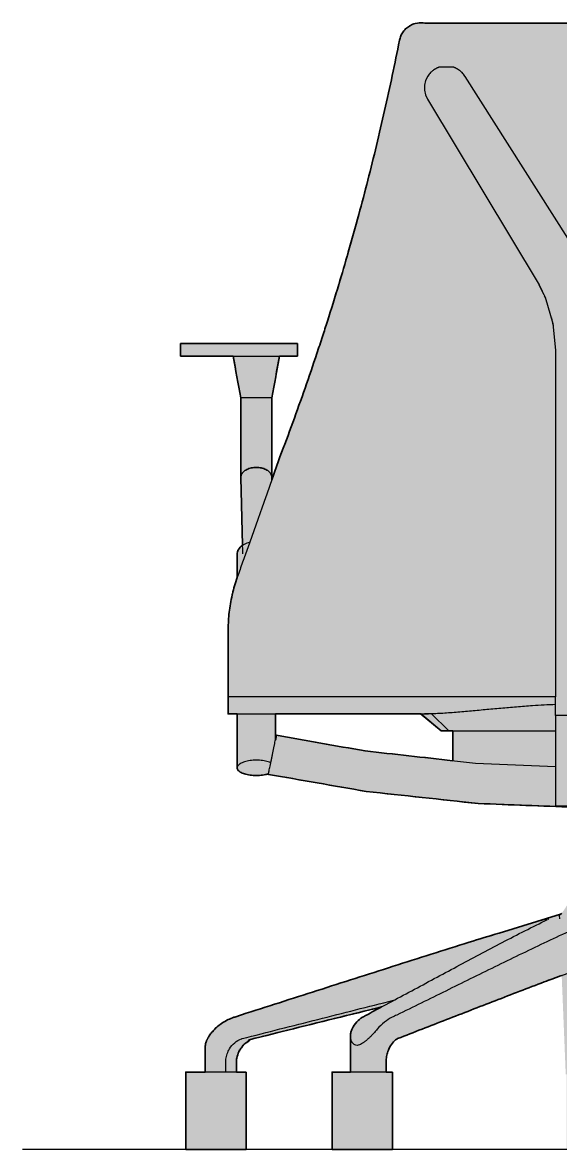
# Model space of a CAD drawing. Header units: millimetres. Extents: x 0 to 2114, y 0 to 2230.
# Drawn here: x 0 to 441, y 0 to 925 of the extents above; entities that cross this region are included whole.
import ezdxf

# ---------------------------------------------------------------- set-up
doc = ezdxf.new("R2010")
doc.units = ezdxf.units.MM
doc.layers.add('Blocks', color=7, linetype='Continuous')
doc.layers.add('Blocks$Fill', color=7, linetype='Continuous', true_color=0xffffff)
for name, color, linetype, lineweight, true_color in [('Blocks$Inner', 7, 'Continuous', 25, 0x007f00), ('Blocks$Outline', 7, 'Continuous', 35, 0xff3f3f), ('Groud', 7, 'Continuous', 25, 0x243775)]:
    doc.layers.add(name, color=color, linetype=linetype, lineweight=lineweight, true_color=true_color)

# ---------------------------------------------------------------- blocks, each defined once
blk = doc.blocks.new('Saly Office Chair Back')
at = {"layer": 'Blocks$Fill'}
h = blk.add_hatch(color=256, dxfattribs=at)
h.paths.add_polyline_path([(225.46, 651.03), (225.46, 661.21), (129.67, 661.21), (129.67, 651.03), (172.67, 651.03), (179.02, 616.87), (179.02, 616.87), (179.02, 615.55), (179.02, 614.22), (179.02, 551.55), (179.02, 551.44), (179.02, 551.44), (179.02, 551.44), (180.44, 495.74), (180.16, 495.55), (179.95, 495.39), (179.73, 495.23), (179.53, 495.07), (179.32, 494.9), (179.13, 494.73), (178.94, 494.56), (178.75, 494.38), (178.57, 494.2), (178.4, 494.02), (178.23, 493.84), (178.06, 493.65), (177.91, 493.47), (177.75, 493.28), (177.61, 493.09), (177.47, 492.89), (177.33, 492.7), (177.21, 492.5), (177.09, 492.3), (176.97, 492.1), (176.86, 491.9), (176.76, 491.7), (176.66, 491.49), (176.58, 491.29), (176.49, 491.08), (176.42, 490.87), (176.35, 490.66), (176.28, 490.45), (176.23, 490.24), (176.18, 490.03), (176.13, 489.82), (176.1, 489.61), (176.07, 489.39), (176.04, 489.18), (176.03, 488.97), (176.02, 488.75), (176.01, 488.54), (176.01, 469.24), (174.89, 465.86), (173.87, 462.5), (172.96, 459.18), (171.95, 455.04), (171.18, 451.39), (170.51, 447.79), (169.96, 444.25), (169.51, 440.75), (169.16, 437.29), (168.9, 433.9), (168.73, 430.55), (168.64, 427.27), (168.64, 371.33), (168.64, 357.44), (176.01, 357.44), (176.01, 313.1), (176.01, 313.04), (176.02, 312.97), (176.02, 312.91), (176.03, 312.84), (176.03, 312.78), (176.04, 312.71), (176.05, 312.65), (176.07, 312.59), (176.08, 312.52), (176.1, 312.46), (176.11, 312.39), (176.13, 312.33), (176.15, 312.26), (176.18, 312.2), (176.2, 312.13), (176.23, 312.07), (176.25, 312.01), (176.28, 311.94), (176.31, 311.88), (176.35, 311.81), (176.38, 311.75), (176.42, 311.69), (176.45, 311.62), (176.49, 311.56), (176.53, 311.5), (176.58, 311.44), (176.62, 311.37), (176.66, 311.31), (176.71, 311.25), (176.76, 311.19), (176.86, 311.06), (176.97, 310.94), (177.09, 310.82), (177.21, 310.7), (177.33, 310.58), (177.47, 310.46), (177.61, 310.34), (177.75, 310.23), (177.91, 310.11), (178.06, 310), (178.23, 309.89), (178.4, 309.77), (178.57, 309.66), (178.75, 309.56), (178.94, 309.45), (179.13, 309.35), (179.32, 309.24), (179.73, 309.04), (180.16, 308.85), (180.61, 308.66), (181.08, 308.48), (181.57, 308.31), (182.07, 308.14), (182.59, 307.99), (183.13, 307.84), (183.68, 307.7), (184.25, 307.57), (184.82, 307.45), (185.41, 307.35), (186.01, 307.25), (186.62, 307.16), (187.24, 307.08), (187.87, 307.01), (189.14, 306.9), (190.43, 306.84), (191.72, 306.82), (193.02, 306.84), (194.31, 306.9), (195.58, 307.01), (196.21, 307.08), (196.82, 307.16), (197.43, 307.25), (198.03, 307.35), (198.62, 307.45), (199.2, 307.57), (199.86, 307.72), (200.5, 307.89), (201.11, 308.06), (201.71, 308.25), (201.61, 307.78), (281.86, 293.78), (373.69, 283.85), (452.07, 280.84), (452.07, 214.38), (450.48, 214.38), (450.3, 212.47), (450.11, 211.11), (449.87, 209.76), (449.57, 208.42), (449.22, 207.09), (448.82, 205.78), (448.37, 204.49), (447.86, 203.21), (447.3, 201.96), (446.7, 200.72), (446.04, 199.52), (445.34, 198.34), (444.59, 197.19), (443.79, 196.07), (442.95, 194.98), (442.07, 193.93), (441.17, 192.94), (390.77, 177.53), (173.32, 108.43), (172.1, 108), (170.9, 107.54), (169.73, 107.05), (168.58, 106.52), (167.46, 105.96), (166.36, 105.37), (165.28, 104.74), (164.22, 104.08), (163.19, 103.39), (162.18, 102.67), (161.19, 101.91), (160.23, 101.12), (159.29, 100.29), (158.37, 99.44), (157.47, 98.54), (156.59, 97.62), (155.94, 96.92), (155.31, 96.21), (154.72, 95.5), (154.16, 94.78), (153.89, 94.41), (153.63, 94.05), (153.13, 93.31), (152.67, 92.58), (152.23, 91.84), (152.03, 91.48), (151.83, 91.11), (151.64, 90.74), (151.46, 90.37), (151.13, 89.64), (150.83, 88.93), (150.69, 88.58), (150.57, 88.23), (150.45, 87.89), (150.34, 87.55), (150.25, 87.21), (150.16, 86.88), (150.09, 86.55), (150.03, 86.22), (149.99, 85.93), (149.95, 85.61), (149.93, 85.45), (149.92, 85.31), (149.92, 85.24), (149.91, 85.18), (149.91, 85.13), (149.91, 85.11), (149.91, 85.09), (149.91, 63.5), (133.91, 63.5), (133.91, 31.75), (133.91, 0), (183.51, 0), (183.51, 31.75), (183.51, 63.5), (175.47, 63.5), (175.47, 74.13), (175.54, 74.56), (175.62, 74.98), (175.71, 75.4), (175.8, 75.82), (175.91, 76.24), (176.02, 76.65), (176.14, 77.06), (176.27, 77.46), (176.41, 77.87), (176.55, 78.27), (176.7, 78.66), (176.87, 79.06), (177.03, 79.44), (177.21, 79.83), (177.39, 80.21), (177.58, 80.59), (177.78, 80.97), (177.99, 81.34), (178.2, 81.7), (178.42, 82.07), (178.65, 82.42), (178.89, 82.78), (179.13, 83.13), (179.38, 83.47), (179.64, 83.81), (179.9, 84.14), (180.17, 84.47), (180.44, 84.8), (180.72, 85.11), (181.01, 85.43), (181.3, 85.73), (181.6, 86.03), (182.01, 86.42), (182.43, 86.8), (182.86, 87.17), (183.29, 87.52), (183.73, 87.87), (184.19, 88.2), (184.64, 88.51), (185.11, 88.82), (185.58, 89.11), (186.06, 89.39), (186.55, 89.65), (187.04, 89.9), (187.54, 90.14), (188.05, 90.37), (188.56, 90.58), (189.08, 90.78), (189.61, 90.96), (252.88, 106.68), (294.49, 116.98), (278.68, 108.43), (278.37, 108.24), (278.06, 108.05), (277.75, 107.85), (277.44, 107.64), (277.14, 107.43), (276.84, 107.21), (276.55, 106.98), (276.26, 106.74), (275.97, 106.5), (275.69, 106.25), (275.41, 106), (275.14, 105.73), (274.87, 105.47), (274.6, 105.19), (274.33, 104.9), (274.07, 104.61), (273.81, 104.32), (273.56, 104.01), (273.06, 103.38), (272.57, 102.72), (272.09, 102.04), (271.63, 101.32), (271.18, 100.58), (270.74, 99.81), (270.32, 99.01), (270.15, 98.68), (270, 98.36), (269.86, 98.03), (269.72, 97.7), (269.6, 97.37), (269.49, 97.04), (269.38, 96.7), (269.29, 96.37), (269.21, 96.03), (269.13, 95.69), (269.07, 95.35), (269.02, 95), (268.98, 94.66), (268.94, 94.31), (268.92, 93.97), (268.91, 93.63), (268.9, 93.33), (268.9, 63.5), (253.82, 63.5), (253.82, 31.75), (253.82, 0), (276.79, 0), (280.45, 0), (303.42, 0), (303.42, 31.75), (303.42, 63.5), (298.31, 63.5), (298.31, 74.13), (298.37, 74.68), (298.45, 75.23), (298.53, 75.77), (298.62, 76.3), (298.72, 76.83), (298.83, 77.36), (298.95, 77.88), (299.08, 78.4), (299.22, 78.91), (299.36, 79.41), (299.52, 79.92), (299.68, 80.41), (299.86, 80.9), (300.04, 81.38), (300.23, 81.86), (300.42, 82.33), (300.73, 83.01), (301.06, 83.68), (301.4, 84.33), (301.76, 84.96), (302.13, 85.56), (302.51, 86.14), (302.91, 86.7), (303.11, 86.97), (303.31, 87.23), (303.52, 87.49), (303.73, 87.74), (303.94, 87.99), (304.16, 88.22), (304.37, 88.45), (304.59, 88.68), (304.82, 88.9), (305.04, 89.11), (305.27, 89.31), (305.49, 89.51), (305.72, 89.7), (305.96, 89.88), (306.19, 90.06), (306.43, 90.23), (306.67, 90.39), (306.91, 90.55), (307.08, 90.66), (307.26, 90.76), (307.44, 90.87), (307.63, 90.96), (347.66, 106.53), (442.19, 142.75), (445.5, 61.71), (446.33, 61.71), (446.33, 0), (495.92, 0), (495.92, 31.75), (495.92, 61.71), (498.8, 61.71), (502.08, 142.01), (634.62, 90.96), (634.8, 90.87), (634.98, 90.76), (635.16, 90.66), (635.34, 90.55), (635.66, 90.34), (635.98, 90.12), (636.29, 89.88), (636.6, 89.64), (636.91, 89.38), (637.21, 89.11), (637.51, 88.83), (637.81, 88.53), (638.1, 88.23), (638.39, 87.91), (638.68, 87.58), (638.96, 87.24), (639.24, 86.88), (639.51, 86.52), (639.78, 86.14), (640.04, 85.76), (640.43, 85.16), (640.8, 84.54), (641.15, 83.89), (641.49, 83.23), (641.81, 82.55), (642.12, 81.86), (642.4, 81.14), (642.67, 80.42), (642.92, 79.67), (643.15, 78.92), (643.36, 78.15), (643.55, 77.37), (643.72, 76.58), (643.86, 75.77), (643.99, 74.96), (644.09, 74.13), (644.09, 63.5), (638.83, 63.5), (638.83, 31.75), (638.83, 0), (662, 0), (665.66, 0), (688.42, 0), (688.42, 31.75), (688.42, 63.5), (673.98, 63.5), (673.98, 89.64), (673.98, 89.98), (673.97, 90.33), (673.95, 90.68), (673.92, 91.02), (673.89, 91.37), (673.85, 91.72), (673.8, 92.06), (673.74, 92.4), (673.67, 92.79), (673.59, 93.17), (673.49, 93.55), (673.39, 93.93), (673.28, 94.3), (673.16, 94.68), (673.02, 95.05), (672.33, 96.91), (672.05, 97.63), (671.75, 98.33), (671.44, 99.01), (671.12, 99.67), (670.8, 100.32), (670.46, 100.95), (670.11, 101.56), (669.75, 102.15), (669.37, 102.73), (668.99, 103.29), (668.6, 103.83), (668.19, 104.35), (667.78, 104.85), (667.35, 105.33), (666.91, 105.79), (666.69, 106.01), (666.46, 106.22), (666.24, 106.43), (666, 106.64), (665.77, 106.84), (665.53, 107.04), (665.29, 107.23), (665.05, 107.42), (664.8, 107.6), (664.56, 107.77), (664.3, 107.94), (664.05, 108.11), (663.79, 108.27), (663.53, 108.43), (661.89, 109.36), (647.76, 116.98), (752.63, 90.96), (753.17, 90.78), (753.56, 90.63), (753.94, 90.47), (754.33, 90.31), (754.71, 90.14), (755.09, 89.96), (755.46, 89.77), (755.83, 89.58), (756.19, 89.38), (756.56, 89.17), (756.91, 88.96), (757.27, 88.74), (757.61, 88.51), (757.96, 88.27), (758.3, 88.03), (758.63, 87.78), (758.96, 87.52), (759.29, 87.26), (759.61, 86.99), (759.93, 86.71), (760.24, 86.42), (760.55, 86.13), (760.85, 85.84), (761.15, 85.53), (761.44, 85.22), (761.72, 84.91), (762, 84.59), (762.27, 84.26), (762.54, 83.93), (762.8, 83.59), (763.05, 83.25), (763.29, 82.9), (763.53, 82.55), (763.84, 82.07), (764.14, 81.58), (764.42, 81.09), (764.69, 80.59), (764.94, 80.08), (765.19, 79.57), (765.41, 79.05), (765.63, 78.52), (765.83, 77.99), (766.01, 77.45), (766.18, 76.91), (766.34, 76.37), (766.48, 75.82), (766.6, 75.26), (766.72, 74.7), (766.81, 74.13), (766.81, 63.5), (758.74, 63.5), (758.74, 31.75), (758.74, 0), (808.33, 0), (808.33, 31.75), (808.33, 63.5), (791.04, 63.5), (791.04, 87.81), (791.04, 87.85), (791.04, 87.89), (791.03, 87.99), (791.03, 88.09), (791.02, 88.19), (790.99, 88.41), (790.96, 88.61), (790.95, 88.67), (790.93, 88.75), (790.91, 88.87), (790.85, 89.12), (790.74, 89.51), (790.65, 89.79), (790.55, 90.07), (790.45, 90.36), (790.34, 90.66), (790.22, 90.95), (790.09, 91.25), (789.8, 91.84), (789.49, 92.45), (789.33, 92.76), (789.15, 93.07), (788.97, 93.38), (788.78, 93.69), (788.38, 94.31), (787.95, 94.93), (787.5, 95.55), (787.02, 96.18), (786.59, 96.7), (786.16, 97.22), (785.72, 97.73), (785.27, 98.23), (784.81, 98.72), (784.34, 99.2), (783.86, 99.67), (783.38, 100.13), (782.89, 100.59), (782.38, 101.03), (781.87, 101.46), (781.35, 101.89), (780.83, 102.3), (780.29, 102.71), (779.75, 103.11), (779.19, 103.49), (778.63, 103.87), (778.06, 104.24), (777.48, 104.6), (776.89, 104.95), (776.29, 105.29), (775.68, 105.62), (775.06, 105.94), (774.44, 106.26), (773.16, 106.86), (771.85, 107.42), (770.5, 107.94), (769.12, 108.43), (551.51, 177.51), (503.99, 192.06), (502.78, 193.31), (501.87, 194.34), (501.01, 195.41), (500.19, 196.51), (499.41, 197.64), (498.68, 198.8), (497.99, 199.99), (497.36, 201.21), (496.77, 202.45), (496.23, 203.71), (495.74, 204.99), (495.31, 206.3), (494.93, 207.61), (494.6, 208.95), (494.32, 210.29), (494.1, 211.65), (493.93, 213.01), (493.82, 214.38), (490.17, 214.38), (490.17, 281.05), (558.3, 283.14), (650.21, 292.36), (741.25, 307.9), (741.25, 307.9), (741.22, 308.04), (741.66, 307.91), (742.11, 307.79), (742.57, 307.68), (743.05, 307.57), (743.62, 307.45), (744.21, 307.35), (744.81, 307.25), (745.42, 307.16), (746.04, 307.08), (746.67, 307.01), (747.94, 306.9), (749.23, 306.84), (750.52, 306.82), (751.82, 306.84), (753.11, 306.9), (754.38, 307.01), (755.01, 307.08), (755.62, 307.16), (756.23, 307.25), (756.83, 307.35), (757.42, 307.45), (758, 307.57), (758.57, 307.7), (759.12, 307.84), (759.65, 307.99), (760.17, 308.14), (760.68, 308.31), (761.16, 308.48), (761.63, 308.66), (762.08, 308.85), (762.51, 309.04), (762.92, 309.24), (763.12, 309.35), (763.31, 309.45), (763.5, 309.56), (763.68, 309.66), (763.85, 309.77), (764.02, 309.89), (764.18, 310), (764.34, 310.11), (764.49, 310.23), (764.64, 310.34), (764.78, 310.46), (764.91, 310.58), (765.04, 310.7), (765.16, 310.82), (765.27, 310.94), (765.38, 311.06), (765.49, 311.19), (765.53, 311.25), (765.58, 311.31), (765.63, 311.37), (765.67, 311.44), (765.71, 311.5), (765.75, 311.56), (765.79, 311.62), (765.83, 311.69), (765.87, 311.75), (765.9, 311.81), (765.93, 311.88), (765.96, 311.94), (765.99, 312.01), (766.02, 312.07), (766.05, 312.13), (766.07, 312.2), (766.09, 312.26), (766.11, 312.33), (766.13, 312.39), (766.15, 312.46), (766.17, 312.52), (766.18, 312.59), (766.19, 312.65), (766.2, 312.71), (766.21, 312.78), (766.22, 312.84), (766.23, 312.91), (766.23, 312.97), (766.23, 313.04), (766.23, 313.1), (766.23, 357.44), (773.61, 357.44), (773.61, 371.33), (773.61, 427.27), (773.52, 430.51), (773.35, 433.82), (773.1, 437.19), (772.75, 440.63), (772.3, 444.12), (771.75, 447.66), (771.09, 451.27), (770.32, 454.93), (769.29, 459.16), (768.38, 462.49), (767.36, 465.85), (766.23, 469.24), (766.23, 488.54), (766.23, 488.75), (766.22, 488.97), (766.2, 489.18), (766.18, 489.39), (766.15, 489.61), (766.11, 489.82), (766.07, 490.03), (766.02, 490.24), (765.96, 490.45), (765.9, 490.66), (765.83, 490.87), (765.75, 491.08), (765.67, 491.29), (765.58, 491.49), (765.49, 491.7), (765.38, 491.9), (765.27, 492.1), (765.16, 492.3), (765.04, 492.5), (764.91, 492.7), (764.78, 492.89), (764.64, 493.09), (764.49, 493.28), (764.34, 493.47), (764.18, 493.65), (764.02, 493.84), (763.85, 494.02), (763.68, 494.2), (763.5, 494.38), (763.31, 494.56), (763.12, 494.73), (762.92, 494.9), (762.72, 495.07), (762.51, 495.23), (762.3, 495.39), (762.08, 495.55), (761.81, 495.74), (763.22, 551.44), (763.22, 551.55), (763.22, 553.08), (763.22, 615.55), (763.22, 616.87), (763.22, 616.87), (769.57, 651.03), (797.02, 651.03), (797.02, 661.21), (701.23, 661.21), (701.23, 651.98), (692.25, 679.52), (682.89, 709.74), (682.89, 709.74), (682.89, 709.74), (682.89, 709.74), (675.08, 736.28), (666.39, 767.41), (651.93, 824.01), (639.04, 881.11), (633.14, 910.09), (633.07, 910.45), (632.99, 910.8), (632.9, 911.15), (632.8, 911.5), (632.7, 911.85), (632.59, 912.19), (632.48, 912.53), (632.35, 912.88), (632.22, 913.22), (632.09, 913.55), (631.94, 913.89), (631.79, 914.22), (631.63, 914.55), (631.47, 914.87), (631.3, 915.19), (631.12, 915.51), (630.94, 915.83), (630.74, 916.14), (630.55, 916.45), (630.34, 916.76), (630.13, 917.06), (629.91, 917.35), (629.69, 917.65), (629.46, 917.93), (629.22, 918.22), (628.98, 918.5), (628.73, 918.77), (628.48, 919.04), (628.22, 919.31), (627.95, 919.57), (627.68, 919.82), (627.4, 920.07), (627.02, 920.39), (626.63, 920.71), (626.23, 921.01), (625.83, 921.3), (625.41, 921.58), (624.99, 921.85), (624.56, 922.11), (624.12, 922.35), (623.68, 922.58), (623.23, 922.8), (622.77, 923.01), (622.31, 923.2), (621.85, 923.38), (621.38, 923.55), (620.9, 923.71), (620.42, 923.85), (619.92, 923.98), (619.42, 924.09), (618.92, 924.2), (618.41, 924.28), (618.03, 924.34), (617.65, 924.39), (617.26, 924.43), (616.88, 924.46), (616.49, 924.48), (616.1, 924.5), (615.72, 924.5), (615.33, 924.5), (614.94, 924.49), (614.56, 924.47), (614.17, 924.44), (613.79, 924.41), (613.4, 924.36), (613.02, 924.31), (612.63, 924.25), (612.25, 924.18), (329.99, 924.18), (329.5, 924.27), (329, 924.34), (328.5, 924.4), (328, 924.45), (327.5, 924.48), (327, 924.5), (326.49, 924.5), (325.99, 924.49), (325.49, 924.46), (324.99, 924.42), (324.49, 924.37), (323.99, 924.31), (323.5, 924.23), (323.01, 924.13), (322.52, 924.02), (322.03, 923.9), (321.53, 923.76), (321.02, 923.6), (320.52, 923.43), (320.03, 923.24), (319.55, 923.04), (319.07, 922.82), (318.59, 922.6), (318.13, 922.35), (317.69, 922.11), (317.26, 921.85), (316.83, 921.58), (316.42, 921.3), (316.01, 921.01), (315.61, 920.71), (315.22, 920.39), (314.85, 920.07), (314.48, 919.74), (314.12, 919.39), (313.77, 919.04), (313.43, 918.68), (313.1, 918.31), (312.79, 917.93), (312.48, 917.55), (312.19, 917.16), (311.9, 916.76), (311.63, 916.35), (311.37, 915.93), (311.12, 915.51), (310.89, 915.09), (310.66, 914.66), (310.45, 914.22), (310.25, 913.78), (310.07, 913.33), (309.89, 912.88), (309.73, 912.42), (309.58, 911.96), (309.44, 911.5), (309.32, 911.03), (309.2, 910.56), (309.11, 910.09), (296.96, 852.54), (283.17, 795.23), (275.76, 767.09), (267.16, 736.23), (259.32, 709.61), (249.99, 679.52), (231.72, 624.74), (211.09, 568.27), (206.63, 555.69), (204.37, 549.29), (204.42, 551.44), (204.42, 551.55), (204.42, 553.08), (204.42, 615.55), (204.42, 616.87), (204.42, 616.87), (210.77, 651.03)], flags=0)
h.paths.add_polyline_path([(737.88, 549.29), (731.16, 568.27), (720.6, 596.54), (701.55, 651.03), (731.47, 651.03), (737.82, 616.87), (737.82, 616.87), (737.82, 615.55), (737.82, 614.22), (737.82, 551.55), (737.82, 551.44)], flags=0)
h.paths.add_polyline_path([(734.81, 339.07), (734.62, 339.99), (644.69, 324.68), (590.65, 319.33), (590.65, 343.59), (598.85, 343.59), (615.67, 357.44), (734.81, 357.44)], flags=0)
h.paths.add_polyline_path([(352.85, 318.97), (280.92, 327.02), (208.22, 339.87), (208.22, 339.87), (207.43, 336.03), (207.43, 357.44), (326.58, 357.44), (343.4, 343.59), (349.54, 343.59), (352.85, 343.59)], flags=0)
at = {"layer": 'Blocks$Inner'}
for p, q in [((612.25, 924.18), (329.99, 924.18)), ((353.14, 888.15), (341.97, 888.15)), ((353.13, 888.15), (341.99, 888.15)), ((427.57, 701.41), (423.71, 709.36)), ((428.81, 698.49), (428.11, 700.15)), ((180.61, 488.81), (179.02, 551.44)), ((204.37, 549.29), (204.42, 551.44)), ((176.01, 469.06), (176.01, 488.54)), ((176.01, 313.1), (176.01, 357.5)), ((207.43, 336.03), (207.43, 357.53)), ((352.85, 318.97), (352.85, 343.59)), ((437.19, 281.84), (505.05, 281.84)), ((268.9, 93.33), (268.9, 63.5)), ((149.91, 85.09), (149.91, 63.5)), ((166.76, 63.5), (166.76, 74.13)), ((175.47, 74.13), (175.47, 63.32)), ((298.31, 63.39), (298.31, 74.13))]:
    blk.add_line(p, q, dxfattribs=at)
for points in [[(332.36, 880.67), (330.61, 877.1), (329.7, 873.24), (329.65, 869.26), (330.47, 865.38), (332.13, 861.76), (423.71, 709.36), (426.23, 704.35), (428.51, 699.21), (435, 677.81), (437.19, 655.55), (437.19, 602.52), (437.19, 390.55), (437.19, 371.36)], [(579.26, 880.3), (471.12, 710.22), (362.99, 880.3)], [(210.77, 651.03), (204.42, 616.87), (204.31, 616.87), (203.99, 616.87), (203.46, 616.87), (202.72, 616.87), (201.8, 616.87), (200.7, 616.87), (199.45, 616.87), (198.07, 616.87), (196.58, 616.87), (195.01, 616.87), (193.38, 616.87), (191.72, 616.87), (190.07, 616.87), (188.44, 616.87), (186.86, 616.87), (185.37, 616.87), (183.99, 616.87), (182.74, 616.87), (181.65, 616.87), (180.72, 616.87), (179.99, 616.87), (179.46, 616.87), (179.13, 616.87), (179.03, 616.87), (172.67, 651.03)], [(179.02, 616.87), (179.02, 615.55), (179.02, 614.22), (179.02, 612.89), (179.02, 601.01), (179.02, 599.62), (179.02, 598.23), (179.02, 596.84), (179.02, 595.44), (179.02, 594.04), (179.02, 592.63), (179.02, 591.22), (179.02, 589.8), (179.02, 588.38), (179.02, 586.95), (179.02, 585.52), (179.02, 584.09), (179.02, 582.65), (179.02, 581.21), (179.02, 579.76), (179.02, 578.31), (179.02, 576.86), (179.02, 575.4), (179.02, 573.94), (179.02, 572.47), (179.02, 571), (179.02, 569.52), (179.02, 568.05), (179.02, 566.57), (179.02, 565.08), (179.02, 563.59), (179.02, 562.1), (179.02, 560.61), (179.02, 559.11), (179.02, 557.6), (179.02, 556.1), (179.02, 554.59), (179.02, 553.08), (179.02, 551.55)], [(204.42, 551.55), (204.42, 553.08), (204.42, 554.59), (204.42, 556.1), (204.42, 557.6), (204.42, 559.11), (204.42, 560.61), (204.42, 562.1), (204.42, 563.59), (204.42, 565.08), (204.42, 566.57), (204.42, 568.05), (204.42, 569.52), (204.42, 571), (204.42, 572.47), (204.42, 573.94), (204.42, 575.4), (204.42, 576.86), (204.42, 578.31), (204.42, 579.76), (204.42, 581.21), (204.42, 582.65), (204.42, 584.09), (204.42, 585.52), (204.42, 586.95), (204.42, 588.38), (204.42, 589.8), (204.42, 591.22), (204.42, 592.63), (204.42, 594.04), (204.42, 595.44), (204.42, 596.84), (204.42, 598.23), (204.42, 599.62), (204.42, 601.01), (204.42, 612.89), (204.42, 614.22), (204.42, 615.55), (204.42, 616.87)], [(168.64, 371.33), (168.64, 357.44), (333.06, 357.44)], [(437.19, 371.33), (427.91, 371.33), (341.49, 371.33), (255.06, 371.33), (168.64, 371.33)], [(505.05, 355.96), (437.19, 355.96), (437.19, 371.25)], [(326.2, 357.75), (343.4, 343.59), (349.54, 343.59)], [(335.06, 357.71), (349.54, 343.59), (358.21, 343.59), (437.19, 343.59)], [(208.22, 339.87), (280.92, 327.02), (371.58, 316.87), (437.19, 314.15)], [(741.25, 307.9), (650.21, 292.36), (558.3, 283.14), (465.99, 280.31), (373.69, 283.85), (281.86, 293.78), (201.61, 307.78)], [(442.07, 193.93), (441.15, 192.92), (440.18, 191.94), (440.29, 189.24)], [(441.17, 192.94), (390.77, 177.53)], [(276.79, 0), (278.62, 0), (280.45, 0)]]:
    blk.add_lwpolyline(points, dxfattribs=at)
for points in [[(225.46, 651.03), (225.46, 661.21), (129.67, 661.21), (129.67, 651.03)], [(183.51, 63.5), (133.91, 63.5), (133.91, 31.75), (133.91, 0), (183.51, 0), (183.51, 31.75)], [(303.42, 63.5), (253.82, 63.5), (253.82, 31.75), (253.82, 0), (303.42, 0), (303.42, 31.75)]]:
    blk.add_lwpolyline(points, close=True, dxfattribs=at)
for points in [[(322.03, 923.9), (324.61, 924.58), (327.36, 924.69), (329.99, 924.18)], [(267.16, 736.23), (270.1, 746.47), (272.97, 756.76), (275.76, 767.09)], [(249.99, 679.52), (253.17, 689.49), (256.28, 699.53), (259.32, 709.61)], [(435.34, 676.06), (434.94, 678.19), (434.49, 680.32), (433.98, 682.43)], [(191.72, 559.66), (191.02, 559.66), (189.62, 559.58), (187.58, 559.25), (185.65, 558.71), (183.89, 557.98), (182.34, 557.06), (181.04, 556), (180.04, 554.82), (179.36, 553.55), (179.12, 552.66), (179.07, 552.22)], [(180.1, 554.81), (180.38, 555.22), (180.71, 555.61), (181.09, 555.99)], [(181.09, 555.99), (181.47, 556.36), (181.9, 556.71), (182.38, 557.04)], [(182.38, 557.04), (182.85, 557.37), (183.37, 557.67), (183.92, 557.94)], [(183.92, 557.94), (184.48, 558.21), (185.06, 558.46), (185.68, 558.67)], [(185.68, 558.67), (186.29, 558.88), (186.94, 559.06), (187.6, 559.21)], [(187.6, 559.21), (188.26, 559.35), (188.94, 559.46), (189.63, 559.53)], [(189.63, 559.53), (190.32, 559.61), (191.02, 559.64), (191.72, 559.64)], [(204.38, 552.22), (204.32, 552.66), (204.09, 553.55), (203.41, 554.82), (202.4, 556), (201.11, 557.06), (199.56, 557.98), (197.79, 558.71), (195.87, 559.25), (193.82, 559.58), (192.42, 559.66), (191.72, 559.66)], [(191.72, 559.64), (192.42, 559.64), (193.12, 559.61), (193.81, 559.53)], [(193.81, 559.53), (194.5, 559.46), (195.18, 559.35), (195.85, 559.21)], [(197.77, 558.67), (198.38, 558.46), (198.97, 558.21), (199.52, 557.94)], [(199.52, 557.94), (200.08, 557.67), (200.59, 557.37), (201.07, 557.04)], [(201.07, 557.04), (201.54, 556.71), (201.97, 556.36), (202.35, 555.98)], [(202.35, 555.98), (202.73, 555.61), (203.07, 555.22), (203.35, 554.81)], [(179.02, 551.55), (179.02, 551.32), (179.04, 551.1), (179.07, 550.88)], [(204.38, 550.88), (204.41, 551.1), (204.42, 551.32), (204.42, 551.55)], [(176.32, 470.12), (174.5, 465), (171.63, 454.9), (169.25, 440.62), (168.7, 431.6), (168.64, 427.27)], [(176.32, 470.12), (174.66, 465.44), (173.27, 460.7), (172.15, 455.89)], [(168.64, 427.27), (168.64, 410.52), (168.64, 392.26), (168.64, 371.33)], [(437.19, 355.96), (437.19, 312.98), (437.19, 289.73), (437.19, 281.84)], [(204.92, 323.82), (205.11, 324.76), (205.5, 326.62), (206.05, 329.34), (206.58, 331.89), (207.05, 334.19), (207.46, 336.18), (207.8, 337.79), (208.04, 338.98), (208.19, 339.71), (208.22, 339.87), (208.22, 339.87)], [(201.61, 307.78), (201.61, 307.78), (201.64, 307.94), (201.79, 308.67), (202.04, 309.86), (202.37, 311.47), (202.78, 313.46), (203.26, 315.76), (203.78, 318.31), (204.34, 321.02), (204.73, 322.89), (204.92, 323.82)], [(191.72, 319.39), (190.86, 319.39), (189.13, 319.34), (186.6, 319.08), (184.21, 318.66), (182.03, 318.09), (180.11, 317.38), (178.51, 316.56), (177.27, 315.64), (176.42, 314.66), (175.99, 313.63), (175.99, 312.58), (176.42, 311.55), (177.27, 310.57), (178.51, 309.65), (180.11, 308.83), (182.03, 308.12), (184.21, 307.55), (186.6, 307.13), (189.13, 306.87), (190.86, 306.82), (191.72, 306.82)], [(282.07, 110.3), (294.43, 116.96), (319.17, 130.26), (356.26, 150.11), (393.48, 170.11), (418.28, 182.59), (430.68, 188.69)], [(307.63, 90.96), (320.97, 96.16), (347.66, 106.55), (387.68, 122.03), (427.84, 137.63), (454.57, 147.27), (467.93, 151.97)], [(180.07, 90.96), (200.75, 96.22), (242.12, 106.73), (283.48, 117.17), (304.2, 122.41)], [(173.32, 108.43), (170.04, 107.33), (163.98, 104.44), (158.9, 100.13), (156.59, 97.62)], [(179.59, 110.46), (178.53, 110.12), (176.43, 109.44), (174.35, 108.77), (173.32, 108.43)], [(270.32, 99.01), (271.44, 101.18), (273.93, 104.91), (276.99, 107.45), (278.68, 108.43)], [(278.68, 108.43), (279.23, 108.74), (280.34, 109.36), (281.49, 109.99), (282.07, 110.3)], [(303.09, 108.43), (300.96, 107.42), (296.77, 104.79), (292.81, 100.9), (290.9, 98.64)], [(306.91, 110.26), (306.28, 109.95), (305.03, 109.34), (303.74, 108.73), (303.09, 108.43)], [(150.03, 86.22), (149.98, 85.89), (149.9, 85.3), (149.91, 85.09)], [(277.31, 86.22), (276.62, 85.87), (275.27, 85.41), (273.33, 85.41), (272.31, 85.87), (271.85, 86.22)], [(306.91, 90.55), (307.02, 90.62), (307.26, 90.77), (307.5, 90.9), (307.63, 90.96)]]:
    blk.add_open_spline(points, degree=3, dxfattribs=at)
for points, knots in [([(329.99, 924.18), (327.98, 924.57), (323.82, 924.64), (318.6, 922.87), (314.74, 920.17), (312.07, 917.23), (310.12, 913.83), (309.35, 911.35), (309.11, 910.09)], [286.262251, 286.262251, 286.262251, 286.262251, 286.476537, 286.690823, 286.83368, 286.976537, 287.119394, 287.262251, 287.262251, 287.262251, 287.262251]), ([(309.11, 910.09), (305.33, 890.87), (297.24, 852.49), (283.45, 795.19), (270.57, 747.64), (260.82, 714.45), (255.03, 695.52), (250.59, 681.33), (246.04, 667.16), (239.83, 648.3), (231.79, 624.73), (221.7, 596.47), (214.68, 577.67), (211.09, 568.27)], [287.262251, 287.262251, 287.262251, 287.262251, 287.428918, 287.595584, 287.762251, 287.845584, 287.887251, 287.928918, 287.970584, 288.012251, 288.095584, 288.178918, 288.262251, 288.262251, 288.262251, 288.262251]), ([(341.99, 888.15), (341.96, 888.15), (341.9, 888.14), (341.76, 888.1), (341.62, 888.04), (341.49, 887.99), (341.38, 887.94), (341.25, 887.89), (341.07, 887.81), (340.81, 887.71), (340.53, 887.6), (340.3, 887.51), (340.14, 887.43), (339.98, 887.35), (339.75, 887.25), (339.47, 887.11), (339.12, 886.93), (338.77, 886.74), (338.42, 886.54), (338.07, 886.33), (337.72, 886.11), (337.37, 885.87), (337.02, 885.63), (336.56, 885.29), (335.99, 884.83), (335.32, 884.24), (334.45, 883.39), (333.42, 882.23), (332.7, 881.2), (332.36, 880.67)], [880.237739, 880.237739, 880.237739, 880.237739, 880.268989, 880.300239, 880.331489, 880.347114, 880.362739, 880.378364, 880.393989, 880.425239, 880.456489, 880.472114, 880.487739, 880.503364, 880.518989, 880.550239, 880.581489, 880.612739, 880.643989, 880.675239, 880.706489, 880.737739, 880.768989, 880.800239, 880.862739, 880.925239, 880.987739, 881.112739, 881.237739, 881.237739, 881.237739, 881.237739]), ([(362.76, 880.67), (362.42, 881.2), (361.7, 882.23), (360.67, 883.39), (359.8, 884.24), (359.13, 884.83), (358.56, 885.29), (358.09, 885.63), (357.75, 885.87), (357.4, 886.11), (357.05, 886.33), (356.7, 886.54), (356.35, 886.74), (356, 886.93), (355.65, 887.11), (355.37, 887.25), (355.14, 887.35), (354.98, 887.43), (354.81, 887.51), (354.59, 887.6), (354.31, 887.71), (354.05, 887.81), (353.86, 887.89), (353.74, 887.94), (353.63, 887.99), (353.5, 888.04), (353.35, 888.1), (353.22, 888.14), (353.16, 888.15), (353.13, 888.15)], [868.093361, 868.093361, 868.093361, 868.093361, 868.218547, 868.343732, 868.406325, 868.468918, 868.531511, 868.562807, 868.594103, 868.6254, 868.656696, 868.687993, 868.719289, 868.750585, 868.781882, 868.813178, 868.828826, 868.844475, 868.860123, 868.875771, 868.907067, 868.938364, 868.954012, 868.96966, 868.985309, 869.000957, 869.032253, 869.06355, 869.093361, 869.093361, 869.093361, 869.093361]), ([(211.09, 568.27), (209.6, 564.06), (207.37, 557.77), (204.42, 549.43), (202.21, 543.2), (200.01, 537), (197.83, 530.83), (196.01, 525.7), (194.55, 521.58), (193.09, 517.47), (191.26, 512.28), (188.3, 503.94), (184.65, 493.64), (180.43, 481.73), (177.68, 473.95), (176.32, 470.12)], [288.262251, 288.262251, 288.262251, 288.262251, 288.387251, 288.449751, 288.512251, 288.574751, 288.637251, 288.699751, 288.731001, 288.762251, 288.824751, 288.887251, 289.012251, 289.137251, 289.262251, 289.262251, 289.262251, 289.262251]), ([(195.85, 559.21), (196.18, 559.13), (196.83, 558.97), (197.46, 558.78), (197.77, 558.67)], [0.10525351, 0.10525351, 0.10525351, 0.10525351, 0.13156802, 0.15788381, 0.15788381, 0.15788381, 0.15788381]), ([(176.07, 487.69), (175.99, 488.25), (175.99, 489.4), (176.42, 491.09), (177.27, 492.72), (178.51, 494.23), (180.11, 495.58), (182.03, 496.75), (184.11, 497.64), (185.57, 498.08), (186.27, 498.25)], [-0.5263158, -0.5263158, -0.5263158, -0.5263158, -0.4736842, -0.4210526, -0.3684211, -0.3157895, -0.2631579, -0.2105263, -0.1578947, -0.1128697, -0.1128697, -0.1128697, -0.1128697]), ([(437.18, 365.08), (430.87, 364.79), (420.19, 364.18), (405.19, 363.07), (392.18, 361.95), (381.42, 360.95), (372.87, 360.15), (366.54, 359.55), (360.23, 358.98), (353.94, 358.47), (347.75, 358.02), (341.73, 357.65), (335.91, 357.43), (331.9, 357.43), (329.83, 357.48), (329.62, 357.49)], [-0.3930742, -0.3930742, -0.3930742, -0.3930742, -0.3333333, -0.2916667, -0.25, -0.2083333, -0.1875, -0.1666667, -0.1458333, -0.125, -0.1041667, -0.0833333, -0.0625, -0.0416667, -0.0393637, -0.0393637, -0.0393637, -0.0393637]), ([(203.56, 317.24), (202.9, 317.54), (201.53, 318.06), (199.23, 318.66), (196.85, 319.08), (194.32, 319.34), (192.59, 319.39), (191.72, 319.39)], [-0.27163, -0.27163, -0.27163, -0.27163, -0.2105263, -0.1578947, -0.1052632, -0.0526316, 0, 0, 0, 0]), ([(191.72, 306.82), (192.59, 306.82), (194.32, 306.87), (196.85, 307.13), (199.37, 307.57), (200.93, 307.99), (201.71, 308.25)], [1, 1, 1, 1, 1.0526316, 1.1052632, 1.1578947, 1.219237, 1.219237, 1.219237, 1.219237]), ([(428.53, 188.71), (407.73, 182.65), (366.17, 170.24), (314.25, 153.57), (272.8, 140.36), (231.37, 127.08), (200.3, 117.12), (179.59, 110.46)], [1, 1, 1, 1, 1.25, 1.5, 1.625, 1.75, 2, 2, 2, 2]), ([(467.93, 187.74), (454.48, 181.76), (427.6, 169.5), (394, 152.99), (367.19, 139.9), (340.4, 126.73), (320.3, 116.86), (306.91, 110.26)], [11, 11, 11, 11, 11.25, 11.5, 11.625, 11.75, 12, 12, 12, 12]), ([(431.14, 188.92), (431.27, 188.99), (431.52, 189.17), (431.38, 189.31), (430.48, 189.18), (429.44, 188.95), (428.84, 188.8), (428.53, 188.71)], [0.125, 0.125, 0.125, 0.125, 0.25, 0.5, 0.75, 0.875, 1, 1, 1, 1]), ([(294.5, 116.99), (280.62, 113.55), (245.67, 104.9), (210.7, 96.21), (189.61, 90.96)], [0.5855394, 0.5855394, 0.5855394, 0.5855394, 0.75, 1, 1, 1, 1]), ([(156.59, 97.62), (155.71, 96.69), (154.48, 95.27), (153.28, 93.56), (152.66, 92.58), (152.23, 91.84), (151.82, 91.11), (151.46, 90.37), (151.13, 89.64), (150.73, 88.69), (150.31, 87.54), (150.1, 86.65), (150.03, 86.22)], [4, 4, 4, 4, 4.25, 4.375, 4.4375, 4.5, 4.5625, 4.625, 4.6875, 4.75, 4.875, 5, 5, 5, 5]), ([(271.85, 86.22), (271.47, 86.53), (270.98, 87.02), (270.43, 87.74), (270.07, 88.31), (269.77, 88.92), (269.52, 89.56), (269.35, 90.12), (269.23, 90.56), (269.15, 90.9), (269.09, 91.23), (269.01, 91.68), (268.95, 92.25), (268.9, 92.94), (268.9, 93.63), (268.94, 94.31), (269.04, 95.23), (269.35, 96.83), (269.87, 98.14), (270.32, 99.01)], [16, 16, 16, 16, 16.1, 16.15, 16.2, 16.25, 16.3, 16.35, 16.375, 16.4, 16.425, 16.45, 16.5, 16.55, 16.6, 16.65, 16.7, 16.8, 17, 17, 17, 17]), ([(290.9, 98.64), (290.2, 97.79), (289.06, 96.5), (287.62, 94.95), (286.77, 94.06), (286.12, 93.39), (285.46, 92.72), (284.79, 92.05), (284.1, 91.39), (283.4, 90.74), (282.69, 90.1), (281.97, 89.45), (281.23, 88.83), (280.48, 88.24), (279.7, 87.69), (278.64, 87), (277.84, 86.52), (277.31, 86.22)], [14, 14, 14, 14, 14.2, 14.3, 14.35, 14.4, 14.45, 14.5, 14.55, 14.6, 14.65, 14.7, 14.75, 14.8, 14.85, 14.9, 15, 15, 15, 15]), ([(166.76, 74.13), (166.98, 75.66), (167.69, 78.58), (169.93, 83.34), (173.79, 87.84), (177.53, 90.02), (179.59, 90.8)], [10.630194, 10.630194, 10.630194, 10.630194, 10.830194, 11.030194, 11.330194, 11.630194, 11.630194, 11.630194, 11.630194]), ([(189.08, 90.78), (187.68, 90.26), (185.04, 88.96), (180.9, 85.68), (177.26, 80.75), (175.83, 76.42), (175.47, 74.13)], [1.027535, 1.027535, 1.027535, 1.027535, 1.227535, 1.427535, 1.727535, 2.027535, 2.027535, 2.027535, 2.027535]), ([(298.31, 74.13), (298.47, 75.61), (298.98, 78.44), (300.57, 83.08), (303.2, 87.51), (305.62, 89.73), (306.91, 90.55)], [10.741666, 10.741666, 10.741666, 10.741666, 10.941666, 11.141666, 11.441666, 11.741666, 11.741666, 11.741666, 11.741666])]:
    blk.add_open_spline(points, degree=3, knots=knots, dxfattribs=at)
for points, weights in [([(362.99, 880.3), (362.87, 880.49), (362.76, 880.67)], [0.866876838395, 0.865585670158, 0.864419628349]), ([(179.59, 90.8), (179.83, 90.88), (180.07, 90.96)], [0.898278725738, 0.900859383783, 0.903588946155]), ([(189.61, 90.96), (189.34, 90.87), (189.08, 90.78)], [0.903606235229, 0.900604657223, 0.897783078388])]:
    blk.add_rational_spline(points, weights, degree=2, dxfattribs=at)
at = {"layer": 'Blocks$Outline'}
for points in [[(225.46, 651.03), (225.46, 661.21), (129.67, 661.21), (129.67, 651.03), (172.67, 651.03)], [(210.77, 651.03), (225.46, 651.03)], [(179.02, 551.44), (180.44, 495.74)], [(204.37, 549.29), (204.42, 551.44)], [(176.01, 488.54), (176.01, 469.24)], [(176.01, 357.44), (176.01, 313.1)], [(207.43, 336.03), (207.43, 357.44)], [(326.58, 357.44), (343.4, 343.59), (349.54, 343.59), (352.85, 343.59)], [(352.85, 343.59), (352.85, 318.97)], [(441.17, 192.94), (390.77, 177.53)], [(268.9, 93.33), (268.9, 63.5)], [(149.91, 63.5), (133.91, 63.5), (133.91, 31.75), (133.91, 0), (183.51, 0), (183.51, 31.75), (183.51, 63.5)], [(183.51, 63.5), (175.47, 63.5)], [(268.9, 63.5), (253.82, 63.5), (253.82, 31.75), (253.82, 0), (276.79, 0)], [(280.45, 0), (303.42, 0), (303.42, 31.75), (303.42, 63.5)], [(303.42, 63.5), (298.31, 63.5)], [(276.79, 0), (278.62, 0), (280.45, 0)]]:
    blk.add_lwpolyline(points, dxfattribs=at)
for points, knots in [([(620.42, 923.85), (619.76, 924.03), (617.08, 924.62), (614.28, 924.57), (612.25, 924.18), (518.17, 924.18), (424.08, 924.18), (329.99, 924.18), (327.36, 924.69), (324.61, 924.58), (322.03, 923.9)], [-282.547965, -282.547965, -282.547965, -282.547965, -282.476537, -282.262251, -282.262251, -282.262251, 0, 0, 0, 0.278252, 0.278252, 0.278252, 0.278252]), ([(322.03, 923.9), (320.67, 923.54), (318.09, 922.51), (314.74, 920.17), (312.07, 917.23), (310.12, 913.83), (309.35, 911.35), (309.11, 910.09), (305.33, 890.87), (297.24, 852.49), (285.78, 804.88), (278.3, 776.46), (275.76, 767.09)], [-0.719606, -0.719606, -0.719606, -0.719606, -0.571429, -0.428571, -0.285714, -0.142857, 0, 0, 0, 0.166667, 0.333333, 0.415447, 0.415447, 0.415447, 0.415447]), ([(267.16, 736.23), (264.62, 727.38), (262, 718.51), (259.33, 709.65), (259.32, 709.61)], [0.50566834, 0.50566834, 0.50566834, 0.50566834, 0.58333333, 0.58365546, 0.58365546, 0.58365546, 0.58365546]), ([(249.99, 679.52), (248.68, 675.4), (245.84, 666.56), (239.83, 648.3), (231.79, 624.73), (221.7, 596.47), (214.68, 577.67), (211.09, 568.27), (209.6, 564.06), (207.37, 557.77), (205.14, 551.47), (204.38, 549.34), (204.37, 549.29)], [0.6720071, 0.6720071, 0.6720071, 0.6720071, 0.7083333, 0.75, 0.8333333, 0.9166667, 1, 1, 1, 1.125, 1.1875, 1.1889469, 1.1889469, 1.1889469, 1.1889469]), ([(172.67, 651.03), (174.79, 639.65), (176.91, 628.26), (179.02, 616.87), (179.02, 616.87), (179.02, 616.43), (179.02, 615.99), (179.02, 615.55), (179.02, 615.11), (179.02, 614.66), (179.02, 614.22), (179.02, 613.78), (179.02, 613.33), (179.02, 612.89), (179.02, 608.93), (179.02, 604.97), (179.02, 601.01), (179.02, 600.55), (179.02, 600.08), (179.02, 599.62), (179.02, 599.16), (179.02, 598.7), (179.02, 598.23), (179.02, 597.77), (179.02, 597.3), (179.02, 596.84), (179.02, 596.37), (179.02, 595.91), (179.02, 595.44), (179.02, 594.97), (179.02, 594.51), (179.02, 594.04), (179.02, 593.57), (179.02, 593.1), (179.02, 592.63), (179.02, 592.16), (179.02, 591.69), (179.02, 591.22), (179.02, 590.75), (179.02, 590.27), (179.02, 589.8), (179.02, 589.33), (179.02, 588.85), (179.02, 588.38), (179.02, 587.9), (179.02, 587.43), (179.02, 586.95), (179.02, 586.48), (179.02, 586), (179.02, 585.52), (179.02, 585.05), (179.02, 584.57), (179.02, 584.09), (179.02, 583.61), (179.02, 583.13), (179.02, 582.65), (179.02, 582.17), (179.02, 581.69), (179.02, 581.21), (179.02, 580.73), (179.02, 580.24), (179.02, 579.76), (179.02, 579.28), (179.02, 578.8), (179.02, 578.31), (179.02, 577.83), (179.02, 577.34), (179.02, 576.86), (179.02, 576.37), (179.02, 575.88), (179.02, 575.4), (179.02, 574.91), (179.02, 574.42), (179.02, 573.94), (179.02, 573.45), (179.02, 572.96), (179.02, 572.47), (179.02, 571.98), (179.02, 571.49), (179.02, 571), (179.02, 570.51), (179.02, 570.02), (179.02, 569.52), (179.02, 569.03), (179.02, 568.54), (179.02, 568.05), (179.02, 567.55), (179.02, 567.06), (179.02, 566.57), (179.02, 566.07), (179.02, 565.58), (179.02, 565.08), (179.02, 564.58), (179.02, 564.09), (179.02, 563.59), (179.02, 563.1), (179.02, 562.6), (179.02, 562.1), (179.02, 561.6), (179.02, 561.1), (179.02, 560.61), (179.02, 560.11), (179.02, 559.61), (179.02, 559.11), (179.02, 558.61), (179.02, 558.11), (179.02, 557.6), (179.02, 557.1), (179.02, 556.6), (179.02, 556.1), (179.02, 555.6), (179.02, 555.09), (179.02, 554.59), (179.02, 554.09), (179.02, 553.58), (179.02, 553.08), (179.02, 552.57), (179.02, 552.06), (179.02, 551.55), (179.02, 551.51), (179.02, 551.48), (179.02, 551.44), (179.02, 551.44)], [-34.746658, -34.746658, -34.746658, -34.746658, 0, 0, 0, 0.001204, 1, 1, 1, 2, 2, 2, 3, 3, 3, 4, 4, 4, 5, 5, 5, 6, 6, 6, 7, 7, 7, 8, 8, 8, 9, 9, 9, 10, 10, 10, 11, 11, 11, 12, 12, 12, 13, 13, 13, 14, 14, 14, 15, 15, 15, 16, 16, 16, 17, 17, 17, 18, 18, 18, 19, 19, 19, 20, 20, 20, 21, 21, 21, 22, 22, 22, 23, 23, 23, 24, 24, 24, 25, 25, 25, 26, 26, 26, 27, 27, 27, 28, 28, 28, 29, 29, 29, 30, 30, 30, 31, 31, 31, 32, 32, 32, 33, 33, 33, 34, 34, 34, 35, 35, 35, 36, 36, 36, 37, 37, 37, 38, 38, 38, 38.003993, 38.003993, 38.003993, 38.003993, 38.003993]), ([(204.42, 551.44), (204.42, 551.48), (204.42, 551.51), (204.42, 551.55), (204.42, 552.06), (204.42, 552.57), (204.42, 553.08), (204.42, 553.58), (204.42, 554.09), (204.42, 554.59), (204.42, 555.09), (204.42, 555.6), (204.42, 556.1), (204.42, 556.6), (204.42, 557.1), (204.42, 557.6), (204.42, 558.11), (204.42, 558.61), (204.42, 559.11), (204.42, 559.61), (204.42, 560.11), (204.42, 560.61), (204.42, 561.1), (204.42, 561.6), (204.42, 562.1), (204.42, 562.6), (204.42, 563.1), (204.42, 563.59), (204.42, 564.09), (204.42, 564.58), (204.42, 565.08), (204.42, 565.58), (204.42, 566.07), (204.42, 566.57), (204.42, 567.06), (204.42, 567.55), (204.42, 568.05), (204.42, 568.54), (204.42, 569.03), (204.42, 569.52), (204.42, 570.02), (204.42, 570.51), (204.42, 571), (204.42, 571.49), (204.42, 571.98), (204.42, 572.47), (204.42, 572.96), (204.42, 573.45), (204.42, 573.94), (204.42, 574.42), (204.42, 574.91), (204.42, 575.4), (204.42, 575.88), (204.42, 576.37), (204.42, 576.86), (204.42, 577.34), (204.42, 577.83), (204.42, 578.31), (204.42, 578.8), (204.42, 579.28), (204.42, 579.76), (204.42, 580.24), (204.42, 580.73), (204.42, 581.21), (204.42, 581.69), (204.42, 582.17), (204.42, 582.65), (204.42, 583.13), (204.42, 583.61), (204.42, 584.09), (204.42, 584.57), (204.42, 585.05), (204.42, 585.52), (204.42, 586), (204.42, 586.48), (204.42, 586.95), (204.42, 587.43), (204.42, 587.9), (204.42, 588.38), (204.42, 588.85), (204.42, 589.33), (204.42, 589.8), (204.42, 590.27), (204.42, 590.75), (204.42, 591.22), (204.42, 591.69), (204.42, 592.16), (204.42, 592.63), (204.42, 593.1), (204.42, 593.57), (204.42, 594.04), (204.42, 594.51), (204.42, 594.97), (204.42, 595.44), (204.42, 595.91), (204.42, 596.37), (204.42, 596.84), (204.42, 597.3), (204.42, 597.77), (204.42, 598.23), (204.42, 598.7), (204.42, 599.16), (204.42, 599.62), (204.42, 600.08), (204.42, 600.55), (204.42, 601.01), (204.42, 604.97), (204.42, 608.93), (204.42, 612.89), (204.42, 613.33), (204.42, 613.78), (204.42, 614.22), (204.42, 614.66), (204.42, 615.11), (204.42, 615.55), (204.42, 615.99), (204.42, 616.43), (204.42, 616.87), (204.42, 616.87), (206.54, 628.26), (208.66, 639.65), (210.77, 651.03)], [-0.503993, -0.503993, -0.503993, -0.503993, -0.5, -0.5, -0.5, 0.5, 0.5, 0.5, 1.5, 1.5, 1.5, 2.5, 2.5, 2.5, 3.5, 3.5, 3.5, 4.5, 4.5, 4.5, 5.5, 5.5, 5.5, 6.5, 6.5, 6.5, 7.5, 7.5, 7.5, 8.5, 8.5, 8.5, 9.5, 9.5, 9.5, 10.5, 10.5, 10.5, 11.5, 11.5, 11.5, 12.5, 12.5, 12.5, 13.5, 13.5, 13.5, 14.5, 14.5, 14.5, 15.5, 15.5, 15.5, 16.5, 16.5, 16.5, 17.5, 17.5, 17.5, 18.5, 18.5, 18.5, 19.5, 19.5, 19.5, 20.5, 20.5, 20.5, 21.5, 21.5, 21.5, 22.5, 22.5, 22.5, 23.5, 23.5, 23.5, 24.5, 24.5, 24.5, 25.5, 25.5, 25.5, 26.5, 26.5, 26.5, 27.5, 27.5, 27.5, 28.5, 28.5, 28.5, 29.5, 29.5, 29.5, 30.5, 30.5, 30.5, 31.5, 31.5, 31.5, 32.5, 32.5, 32.5, 33.5, 33.5, 33.5, 34.5, 34.5, 34.5, 35.5, 35.5, 35.5, 36.5, 36.5, 36.5, 37.498796, 37.5, 37.5, 37.5, 72.246658, 72.246658, 72.246658, 72.246658]), ([(180.44, 495.74), (180.34, 495.68), (179.66, 495.2), (178.51, 494.23), (177.27, 492.72), (176.42, 491.09), (176.07, 489.68), (176.01, 488.83), (176.01, 488.54)], [0.2551135, 0.2551135, 0.2551135, 0.2551135, 0.2631579, 0.3157895, 0.3684211, 0.4210526, 0.4736842, 0.5, 0.5, 0.5, 0.5]), ([(176.01, 469.24), (174.44, 464.72), (173.09, 459.96), (170.88, 450.41), (169.25, 440.62), (168.7, 431.6), (168.64, 427.27), (168.64, 410.52), (168.64, 392.26), (168.64, 371.33), (168.64, 366.7), (168.64, 362.07), (168.64, 357.44), (171.1, 357.44), (173.55, 357.44), (176.01, 357.44)], [-0.981034, -0.981034, -0.981034, -0.981034, -0.685839, -0.666667, -0.333333, 0, 0, 0, 0.1363, 0.1363, 0.1363, 14.033353, 14.033353, 14.033353, 21.406112, 21.406112, 21.406112, 21.406112]), ([(352.85, 318.97), (328.87, 321.65), (304.9, 324.34), (280.92, 327.02), (256.69, 331.31), (232.46, 335.59), (208.22, 339.87), (208.22, 339.87), (208.19, 339.71), (208.04, 338.98), (207.8, 337.79), (207.57, 336.69), (207.44, 336.06), (207.43, 336.03)], [-9.793375, -9.793375, -9.793375, -9.793375, -9, -9, -9, -8, -8, -8, -7.944444, -7.888889, -7.833333, -7.777778, -7.775228, -7.775228, -7.775228, -7.775228]), ([(176.01, 313.1), (176.01, 312.93), (176.07, 312.41), (176.42, 311.55), (177.27, 310.57), (178.51, 309.65), (180.11, 308.83), (182.03, 308.12), (184.21, 307.55), (186.6, 307.13), (189.13, 306.87), (190.86, 306.82), (191.72, 306.82), (192.59, 306.82), (194.32, 306.87), (196.85, 307.13), (199.37, 307.57), (200.93, 307.99), (201.71, 308.25)], [0.5, 0.5, 0.5, 0.5, 0.5263158, 0.5789474, 0.6315789, 0.6842105, 0.7368421, 0.7894737, 0.8421053, 0.8947368, 0.9473684, 1, 1, 1, 1.0526316, 1.1052632, 1.1578947, 1.219237, 1.219237, 1.219237, 1.219237]), ([(201.71, 308.25), (201.69, 308.16), (201.63, 307.89), (201.61, 307.78), (201.61, 307.78), (228.36, 303.11), (255.11, 298.44), (281.86, 293.78), (312.47, 290.47), (343.08, 287.16), (373.69, 283.85), (399.82, 282.85), (425.95, 281.85), (452.07, 280.84)], [-7.077437, -7.077437, -7.077437, -7.077437, -7.055556, -7, -7, -7, -6, -6, -6, -5, -5, -5, -4.150738, -4.150738, -4.150738, -4.150738]), ([(390.77, 177.53), (382.57, 175.05), (353.59, 166.21), (314.25, 153.57), (272.8, 140.36), (231.37, 127.08), (200.3, 117.12), (179.59, 110.46), (178.53, 110.12), (176.43, 109.44), (174.35, 108.77), (173.32, 108.43), (170.04, 107.33), (163.98, 104.44), (158.9, 100.13), (156.59, 97.62), (155.71, 96.69), (154.48, 95.27), (153.28, 93.56), (152.66, 92.58), (152.23, 91.84), (151.82, 91.11), (151.46, 90.37), (151.13, 89.64), (150.73, 88.69), (150.31, 87.54), (150.1, 86.65), (150.03, 86.22), (149.98, 85.89), (149.9, 85.3), (149.91, 85.09), (149.91, 77.89), (149.91, 70.7), (149.91, 63.5)], [1.15134, 1.15134, 1.15134, 1.15134, 1.25, 1.5, 1.625, 1.75, 2, 2, 2, 2.5, 3, 3, 3, 3.5, 4, 4, 4, 4.25, 4.375, 4.4375, 4.5, 4.5625, 4.625, 4.6875, 4.75, 4.875, 5, 5, 5, 5.125, 5.125, 5.125, 26.711012, 26.711012, 26.711012, 26.711012]), ([(298.31, 63.5), (298.31, 67.04), (298.31, 70.59), (298.31, 74.13), (298.47, 75.61), (298.98, 78.44), (300.57, 83.08), (303.2, 87.51), (305.62, 89.73), (306.91, 90.55), (307.02, 90.62), (307.26, 90.77), (307.5, 90.9), (307.63, 90.96), (320.97, 96.16), (347.66, 106.55), (387.68, 122.03), (419.25, 134.29), (437.4, 141), (442.19, 142.75)], [0.111472, 0.111472, 0.111472, 0.111472, 10.741666, 10.741666, 10.741666, 10.941666, 11.141666, 11.441666, 11.741666, 11.741666, 11.741666, 12.241666, 12.741666, 12.741666, 12.741666, 12.991666, 13.241666, 13.491666, 13.581166, 13.581166, 13.581166, 13.581166]), ([(294.49, 116.98), (290.35, 114.76), (286.21, 112.53), (282.07, 110.3), (281.49, 109.99), (280.34, 109.36), (279.23, 108.74), (278.68, 108.43), (276.99, 107.45), (273.93, 104.91), (271.44, 101.18), (270.32, 99.01), (269.87, 98.14), (269.35, 96.83), (269.04, 95.23), (268.94, 94.31), (268.91, 93.76), (268.9, 93.43), (268.9, 93.33), (268.9, 93.33)], [-19.083712, -19.083712, -19.083712, -19.083712, -18.999999, -18.999999, -18.999999, -18.499996, -17.999992, -17.999992, -17.999992, -17.499989, -16.999985, -16.999985, -16.999985, -16.799984, -16.699983, -16.649983, -16.599983, -16.578493, -16.578475, -16.578475, -16.578475, -16.578475])]:
    blk.add_open_spline(points, degree=3, knots=knots, dxfattribs=at)
for points in [[(275.76, 767.09), (272.97, 756.76), (270.1, 746.47), (267.16, 736.23)], [(259.32, 709.61), (256.28, 699.53), (253.17, 689.49), (249.99, 679.52)], [(207.43, 357.44), (247.15, 357.44), (286.87, 357.44), (326.58, 357.44)]]:
    blk.add_open_spline(points, degree=3, dxfattribs=at)
blk.add_rational_spline([(175.47, 63.5), (175.47, 67.04), (175.47, 70.59), (175.47, 74.13), (175.83, 76.42), (177.26, 80.75), (180.9, 85.68), (185.04, 88.96), (187.68, 90.26), (189.08, 90.78), (189.26, 90.84), (189.43, 90.9), (189.61, 90.96), (210.7, 96.21), (245.66, 104.9), (280.61, 113.55), (294.49, 116.98)], [0.993555647789, 0.993555647789, 0.993555647789, 0.993555647789, 0.993555647789, 0.993555647789, 0.993555647789, 0.993555647789, 0.993555647789, 0.993555647789, 0.995637364894, 0.997785482298, 1, 1, 1, 1, 1], degree=3, knots=[-12.657729, -12.657729, -12.657729, -12.657729, -2.027535, -2.027535, -2.027535, -1.727535, -1.427535, -1.227535, -1.027535, -1.027535, -1.027535, -1, -1, -1, -0.75, -0.585587, -0.585587, -0.585587, -0.585587], dxfattribs=at)

msp = doc.modelspace()

# ---------------------------------------------------------------- linework, layer by layer
at = {"layer": 'Groud'}
msp.add_lwpolyline([(942.25, 0), (0, 0)], dxfattribs=at)

# ---------------------------------------------------------------- block references
at = {"layer": 'Blocks'}
msp.add_blockref('Saly Office Chair Back', (0, 0), dxfattribs=at)

doc.saveas('drawing.dxf')
